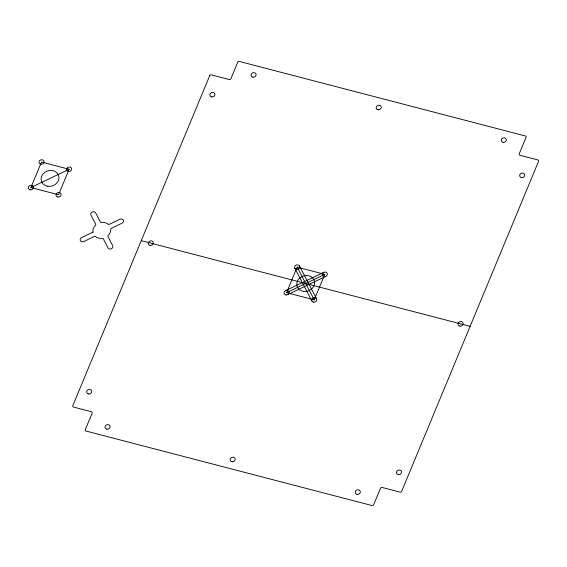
<?xml version="1.0" encoding="UTF-8"?>
<svg xmlns="http://www.w3.org/2000/svg" width="567" height="567" viewBox="0 0 567 567"><rect width="100%" height="100%" fill="white"/><g stroke="black" fill="none" stroke-linecap="round" stroke-linejoin="round"><path stroke-width="0.85" d="M30.902 187.557L41.49 162.042L69.131 169.242L58.543 194.757L30.902 187.557L69.131 169.242M286.569 292.657L297.158 267.142L324.799 274.343L314.21 299.858L286.569 292.657L324.799 274.343M285.527 290.665L323.757 272.344M287.611 294.656L325.841 276.335M141.254 240.663L470.114 326.337M299.489 266.022L316.542 298.745M297.158 267.142L314.21 299.858M294.826 268.255L311.885 300.978M209.705 75.666L72.803 405.66A1.297 1.12 -19.7 0 0 73.54 407.071L91.415 411.727A1.297 1.12 -19.7 0 1 92.145 413.137L85.298 429.637A1.297 1.12 -19.7 0 0 86.035 431.048L372.002 505.544A1.297 1.12 -19.7 0 0 373.653 504.758L380.5 488.258A1.297 1.12 -19.7 0 1 382.144 487.464L400.018 492.121A1.297 1.12 -19.7 0 0 401.663 491.334L538.565 161.34A1.297 1.12 -19.7 0 0 537.828 159.929L519.96 155.273A1.297 1.12 -19.7 0 1 519.223 153.863L526.07 137.363A1.297 1.12 -19.7 0 0 525.333 135.952L239.366 61.456A1.297 1.12 -19.7 0 0 237.715 62.242L230.875 78.742A1.297 1.12 -19.7 0 1 229.224 79.536L211.349 74.879A1.297 1.12 -19.7 0 0 209.705 75.666M92.974 232.144L81.797 237.502A2.594 2.247 -19.7 0 0 80.386 240.67A2.594 2.247 -19.7 0 0 83.881 241.492L94.228 236.531A1.297 1.12 -19.7 0 1 95.639 236.637A9.058 7.853 -19.7 0 0 102.145 238.331A1.297 1.12 -19.7 0 1 103.357 238.913L107.978 247.772A2.587 2.247 -19.7 0 0 111.401 248.75A2.587 2.247 -19.7 0 0 112.635 245.539L108.021 236.673A1.297 1.12 -19.7 0 1 108.262 235.404A9.058 7.853 -19.7 0 0 110.756 229.394A1.297 1.12 -19.7 0 1 111.515 228.253L121.862 223.292A2.587 2.247 -19.7 0 0 123.28 220.124A2.587 2.247 -19.7 0 0 119.786 219.301L109.431 224.263A1.297 1.12 -19.7 0 1 108.028 224.156A9.058 7.853 -19.7 0 0 101.514 222.462A1.297 1.12 -19.7 0 1 100.309 221.881L95.688 213.022A2.594 2.247 -19.7 0 0 92.265 212.044A2.594 2.247 -19.7 0 0 91.032 215.254L95.646 224.114A1.297 1.12 -19.7 0 1 95.398 225.39A9.058 7.853 -19.7 0 0 92.974 232.144M324.175 276.597A2.587 2.247 -19.7 0 0 327.251 273.521A2.587 2.247 -19.7 0 0 322.97 272.904A2.587 2.247 -19.7 0 0 324.175 276.597M285.945 294.918A2.587 2.247 -19.7 0 0 289.021 291.835A2.587 2.247 -19.7 0 0 284.74 291.225A2.587 2.247 -19.7 0 0 285.945 294.918M296.534 269.396A2.587 2.247 -19.7 0 0 299.61 266.32A2.587 2.247 -19.7 0 0 295.322 265.703A2.587 2.247 -19.7 0 0 296.534 269.396M313.586 302.119A2.587 2.247 -19.7 0 0 316.67 299.036A2.587 2.247 -19.7 0 0 312.382 298.426A2.587 2.247 -19.7 0 0 313.586 302.119M303.501 291.403A9.058 7.853 -19.7 0 0 314.274 280.622A9.058 7.853 -19.7 0 0 299.277 278.475A9.058 7.853 -19.7 0 0 303.501 291.403M57.919 197.018A2.587 2.247 -19.7 0 0 61.002 193.935A2.587 2.247 -19.7 0 0 56.714 193.326A2.587 2.247 -19.7 0 0 57.919 197.018M30.278 189.817A2.587 2.247 -19.7 0 0 33.354 186.734A2.587 2.247 -19.7 0 0 29.073 186.125A2.587 2.247 -19.7 0 0 30.278 189.817M40.867 164.295A2.587 2.247 -19.7 0 0 43.943 161.219A2.587 2.247 -19.7 0 0 39.655 160.603A2.587 2.247 -19.7 0 0 40.867 164.295M68.508 171.496A2.587 2.247 -19.7 0 0 71.584 168.42A2.587 2.247 -19.7 0 0 67.303 167.804A2.587 2.247 -19.7 0 0 68.508 171.496M47.834 186.302A9.058 7.853 -19.7 0 0 58.607 175.522A9.058 7.853 -19.7 0 0 43.609 173.367A9.058 7.853 -19.7 0 0 47.834 186.302M252.967 77.169A2.587 2.247 -19.7 0 0 256.043 74.093A2.587 2.247 -19.7 0 0 251.755 73.476A2.587 2.247 -19.7 0 0 252.967 77.169M503.184 142.352A2.587 2.247 -19.7 0 0 506.26 139.276A2.587 2.247 -19.7 0 0 501.979 138.66A2.587 2.247 -19.7 0 0 503.184 142.352M378.076 109.764A2.587 2.247 -19.7 0 0 381.152 106.681A2.587 2.247 -19.7 0 0 376.864 106.064A2.587 2.247 -19.7 0 0 378.076 109.764M211.767 96.907A2.587 2.247 -19.7 0 0 214.843 93.831A2.587 2.247 -19.7 0 0 210.563 93.215A2.587 2.247 -19.7 0 0 211.767 96.907M150.163 245.405A2.587 2.247 -19.7 0 0 153.239 242.329A2.587 2.247 -19.7 0 0 148.951 241.712A2.587 2.247 -19.7 0 0 150.163 245.405M88.558 393.902A2.587 2.247 -19.7 0 0 91.634 390.826A2.587 2.247 -19.7 0 0 87.346 390.209A2.587 2.247 -19.7 0 0 88.558 393.902M521.562 177.613A2.587 2.247 -19.7 0 0 524.645 174.53A2.587 2.247 -19.7 0 0 520.357 173.92A2.587 2.247 -19.7 0 0 521.562 177.613M459.957 326.11A2.587 2.247 -19.7 0 0 463.041 323.027A2.587 2.247 -19.7 0 0 458.753 322.417A2.587 2.247 -19.7 0 0 459.957 326.11M398.353 474.607A2.587 2.247 -19.7 0 0 401.436 471.524A2.587 2.247 -19.7 0 0 397.148 470.915A2.587 2.247 -19.7 0 0 398.353 474.607M106.936 429.162A2.587 2.247 -19.7 0 0 110.012 426.086A2.587 2.247 -19.7 0 0 105.731 425.47A2.587 2.247 -19.7 0 0 106.936 429.162M357.16 494.346A2.587 2.247 -19.7 0 0 360.236 491.27A2.587 2.247 -19.7 0 0 355.948 490.653A2.587 2.247 -19.7 0 0 357.16 494.346M232.045 461.758A2.587 2.247 -19.7 0 0 235.128 458.675A2.587 2.247 -19.7 0 0 230.84 458.058A2.587 2.247 -19.7 0 0 232.045 461.758"/></g></svg>
